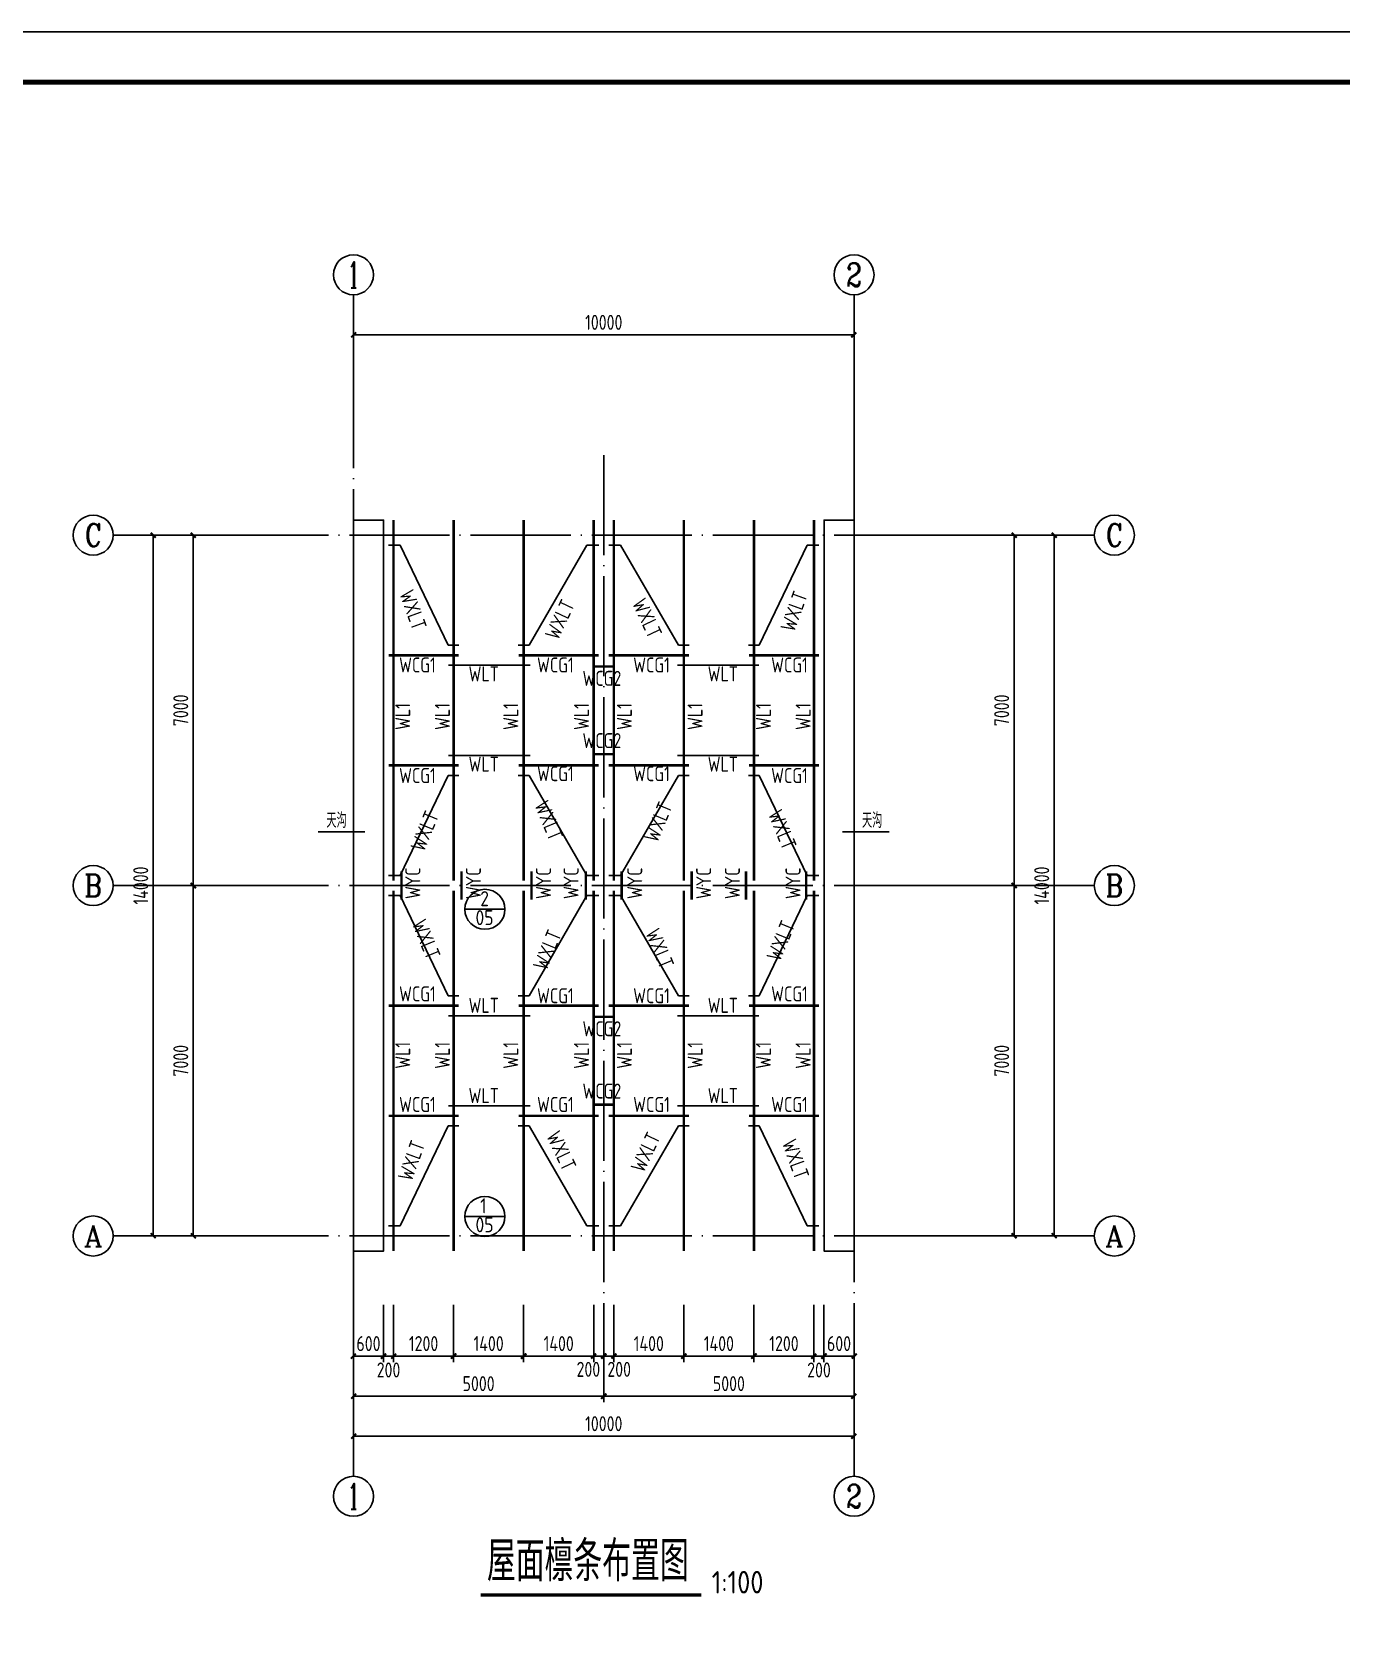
# Model space of a CAD drawing. Header units: millimetres. Extents: x 865974 to 875117, y 40174 to 44891.
# Drawn here: x 868185.4 to 868447, y 40448.5 to 40767.6 of the extents above; entities that cross this region are included whole.
import ezdxf
from ezdxf.enums import TextEntityAlignment as Align

# ---------------------------------------------------------------- set-up
doc = ezdxf.new("R2010")
doc.units = ezdxf.units.MM
doc.header["$LTSCALE"] = 1000
doc.header["$MEASUREMENT"] = 0
doc.linetypes.add('DOTE', pattern=[2.42, 2, -0.2, 0.02, -0.2])
for name, color, linetype in [('1307', 7, 'Continuous'), ('AXIS', 3, 'Continuous'), ('AXIS_TEXT', 7, 'Continuous'), ('DOTE', 1, 'DOTE'), ('NUM', 7, 'Continuous'), ('标注', 7, 'Continuous'), ('檩条', 34, 'Continuous'), ('索引符号标注', 253, 'Continuous')]:
    doc.layers.add(name, color=color, linetype=linetype)
doc.styles.add('_TCH_AXIS', font='COMPLEX', dxfattribs={"bigfont": 'GBCBIG'})
doc.styles.add('COMPLEX', font='COMPLEX')
doc.styles.add('GBHZ', font='gbenor.shx', dxfattribs={"width": 0.9, "bigfont": 'gbcbig.shx'})
doc.dimstyles.new('Y100', dxfattribs={"dimscale": 0, "dimtxt": 3, "dimasz": 0.01, "dimexe": 1.2, "dimexo": 2, "dimgap": 1, "dimtad": 1, "dimdec": 0, "dimlfac": 100, "dimzin": 0, "dimdsep": 46, "dimtxsty": 'GBHZ', "dimblk": 'DX', "dimcen": 0.09, "dimdle": 1, "dimclrd": 7, "dimclre": 7, "dimclrt": 7, "dimadec": 0, "dimazin": 0, "dimtfac": 1, "dimtdec": 0, "dimtix": 1, "dimtmove": 2, "dimatfit": 3, "dimldrblk": 'DX', "dimfxl": 0, "dimtolj": 1, "dimtzin": 0, "dimarcsym": 0})

# ---------------------------------------------------------------- blocks, each defined once
blk = doc.blocks.new('_AXISO')
blk.add_circle((0, 0), 0.5)
at = {"layer": 'AXIS_TEXT', "style": 'COMPLEX', "width": 1.041667}
blk.add_attdef('A', text='', height=0.56, dxfattribs=at).set_placement((-0.25, -0.28), (0.25, -0.28), align=Align.FIT)
blk = doc.blocks.new('DX')
at = {"color": 0, "linetype": 'ByBlock', "const_width": 40}
blk.add_lwpolyline([(-54, -51), (46, 49)], dxfattribs=at)
blk = doc.blocks.new('*D83')
at = {"layer": 'Defpoints', "color": 0, "transparency": 16777216}
for p in [(868217.67, 40597.07), (868233.67, 40597.07), (868233.67, 40527.07)]:
    blk.add_point(p, dxfattribs=at)
at = {"layer": '标注', "color": 7, "lineweight": -2, "transparency": 16777216}
for p, q in [((868231.67, 40597.07), (868216.47, 40597.07)), ((868217.67, 40527.08), (868217.67, 40597.06)), ((868231.67, 40527.07), (868216.47, 40527.07))]:
    blk.add_line(p, q, dxfattribs=at)
at = {"layer": '标注', "color": 7, "lineweight": -2, "transparency": 16777216, "xscale": 0.01, "yscale": 0.01, "zscale": 0.01}
for p, rotation in [((868217.67, 40597.07), 90), ((868217.67, 40527.07), 270)]:
    blk.add_blockref('DX', p, dxfattribs=dict(at, rotation=rotation))
at = {"layer": '标注', "color": 7, "transparency": 16777216, "insert": (868215.17, 40562.07), "char_height": 3, "attachment_point": 5, "rotation": 90, "style": 'GBHZ'}
blk.add_mtext('\\A1;7000', dxfattribs=at)
blk = doc.blocks.new('*D84')
at = {"layer": 'Defpoints', "color": 0, "transparency": 16777216}
for p in [(868217.67, 40667.07), (868233.67, 40667.07), (868233.67, 40597.07)]:
    blk.add_point(p, dxfattribs=at)
at = {"layer": '标注', "color": 7, "lineweight": -2, "transparency": 16777216}
for p, q in [((868231.67, 40667.07), (868216.47, 40667.07)), ((868217.67, 40597.08), (868217.67, 40667.06)), ((868231.67, 40597.07), (868216.47, 40597.07))]:
    blk.add_line(p, q, dxfattribs=at)
at = {"layer": '标注', "color": 7, "lineweight": -2, "transparency": 16777216, "xscale": 0.01, "yscale": 0.01, "zscale": 0.01}
for p, rotation in [((868217.67, 40667.07), 90), ((868217.67, 40597.07), 270)]:
    blk.add_blockref('DX', p, dxfattribs=dict(at, rotation=rotation))
at = {"layer": '标注', "color": 7, "transparency": 16777216, "insert": (868215.17, 40632.07), "char_height": 3, "attachment_point": 5, "rotation": 90, "style": 'GBHZ'}
blk.add_mtext('\\A1;7000', dxfattribs=at)
blk = doc.blocks.new('*D85')
at = {"layer": 'Defpoints', "color": 0, "transparency": 16777216}
for p in [(868233.67, 40667.07), (868209.67, 40527.07), (868233.67, 40527.07)]:
    blk.add_point(p, dxfattribs=at)
at = {"layer": '标注', "color": 7, "lineweight": -2, "transparency": 16777216}
for p, q in [((868231.67, 40667.07), (868208.47, 40667.07)), ((868209.67, 40667.06), (868209.67, 40527.08)), ((868231.67, 40527.07), (868208.47, 40527.07))]:
    blk.add_line(p, q, dxfattribs=at)
at = {"layer": '标注', "color": 7, "lineweight": -2, "transparency": 16777216, "xscale": 0.01, "yscale": 0.01, "zscale": 0.01}
for p, rotation in [((868209.67, 40667.07), 90), ((868209.67, 40527.07), 270)]:
    blk.add_blockref('DX', p, dxfattribs=dict(at, rotation=rotation))
at = {"layer": '标注', "color": 7, "transparency": 16777216, "insert": (868207.17, 40597.07), "char_height": 3, "attachment_point": 5, "rotation": 90, "style": 'GBHZ'}
blk.add_mtext('\\A1;14000', dxfattribs=at)
blk = doc.blocks.new('*D86')
at = {"layer": 'Defpoints', "color": 0, "transparency": 16777216}
for p in [(868249.67, 40511.07), (868349.67, 40511.07), (868349.67, 40487.07)]:
    blk.add_point(p, dxfattribs=at)
at = {"layer": '标注', "color": 7, "lineweight": -2, "transparency": 16777216}
for p, q in [((868249.67, 40509.07), (868249.67, 40485.87)), ((868349.67, 40509.07), (868349.67, 40485.87)), ((868249.68, 40487.07), (868349.66, 40487.07))]:
    blk.add_line(p, q, dxfattribs=at)
at = {"layer": '标注', "color": 7, "lineweight": -2, "transparency": 16777216, "xscale": 0.01, "yscale": 0.01, "zscale": 0.01, "rotation": 180}
blk.add_blockref('DX', (868249.67, 40487.07), dxfattribs=at)
at = {"layer": '标注', "color": 7, "lineweight": -2, "transparency": 16777216, "xscale": 0.01, "yscale": 0.01, "zscale": 0.01}
blk.add_blockref('DX', (868349.67, 40487.07), dxfattribs=at)
at = {"layer": '标注', "color": 7, "transparency": 16777216, "insert": (868299.67, 40489.57), "char_height": 3, "attachment_point": 5, "style": 'GBHZ'}
blk.add_mtext('\\A1;10000', dxfattribs=at)
blk = doc.blocks.new('*D87')
at = {"layer": 'Defpoints', "color": 0, "transparency": 16777216}
for p in [(868365.67, 40597.07), (868381.67, 40597.07), (868365.67, 40527.07)]:
    blk.add_point(p, dxfattribs=at)
at = {"layer": '标注', "color": 7, "lineweight": -2, "transparency": 16777216}
for p, q in [((868367.67, 40597.07), (868382.87, 40597.07)), ((868381.67, 40527.08), (868381.67, 40597.06)), ((868367.67, 40527.07), (868382.87, 40527.07))]:
    blk.add_line(p, q, dxfattribs=at)
at = {"layer": '标注', "color": 7, "lineweight": -2, "transparency": 16777216, "xscale": 0.01, "yscale": 0.01, "zscale": 0.01}
for p, rotation in [((868381.67, 40597.07), 90), ((868381.67, 40527.07), 270)]:
    blk.add_blockref('DX', p, dxfattribs=dict(at, rotation=rotation))
at = {"layer": '标注', "color": 7, "transparency": 16777216, "insert": (868379.17, 40562.07), "char_height": 3, "attachment_point": 5, "rotation": 90, "style": 'GBHZ'}
blk.add_mtext('\\A1;7000', dxfattribs=at)
blk = doc.blocks.new('*D88')
at = {"layer": 'Defpoints', "color": 0, "transparency": 16777216}
for p in [(868365.67, 40667.07), (868381.67, 40667.07), (868365.67, 40597.07)]:
    blk.add_point(p, dxfattribs=at)
at = {"layer": '标注', "color": 7, "lineweight": -2, "transparency": 16777216}
for p, q in [((868367.67, 40667.07), (868382.87, 40667.07)), ((868381.67, 40597.08), (868381.67, 40667.06)), ((868367.67, 40597.07), (868382.87, 40597.07))]:
    blk.add_line(p, q, dxfattribs=at)
at = {"layer": '标注', "color": 7, "lineweight": -2, "transparency": 16777216, "xscale": 0.01, "yscale": 0.01, "zscale": 0.01}
for p, rotation in [((868381.67, 40667.07), 90), ((868381.67, 40597.07), 270)]:
    blk.add_blockref('DX', p, dxfattribs=dict(at, rotation=rotation))
at = {"layer": '标注', "color": 7, "transparency": 16777216, "insert": (868379.17, 40632.07), "char_height": 3, "attachment_point": 5, "rotation": 90, "style": 'GBHZ'}
blk.add_mtext('\\A1;7000', dxfattribs=at)
blk = doc.blocks.new('*D89')
at = {"layer": 'Defpoints', "color": 0, "transparency": 16777216}
for p in [(868365.67, 40667.07), (868365.67, 40527.07), (868389.67, 40527.07)]:
    blk.add_point(p, dxfattribs=at)
at = {"layer": '标注', "color": 7, "lineweight": -2, "transparency": 16777216}
for p, q in [((868367.67, 40667.07), (868390.87, 40667.07)), ((868389.67, 40667.06), (868389.67, 40527.08)), ((868367.67, 40527.07), (868390.87, 40527.07))]:
    blk.add_line(p, q, dxfattribs=at)
at = {"layer": '标注', "color": 7, "lineweight": -2, "transparency": 16777216, "xscale": 0.01, "yscale": 0.01, "zscale": 0.01}
for p, rotation in [((868389.67, 40667.07), 90), ((868389.67, 40527.07), 270)]:
    blk.add_blockref('DX', p, dxfattribs=dict(at, rotation=rotation))
at = {"layer": '标注', "color": 7, "transparency": 16777216, "insert": (868387.17, 40597.07), "char_height": 3, "attachment_point": 5, "rotation": 90, "style": 'GBHZ'}
blk.add_mtext('\\A1;14000', dxfattribs=at)
blk = doc.blocks.new('*D90')
at = {"layer": 'Defpoints', "color": 0, "transparency": 16777216}
for p in [(868349.67, 40707.07), (868249.67, 40683.07), (868349.67, 40683.07)]:
    blk.add_point(p, dxfattribs=at)
at = {"layer": '标注', "color": 7, "lineweight": -2, "transparency": 16777216}
for p, q in [((868249.67, 40685.07), (868249.67, 40708.27)), ((868349.67, 40685.07), (868349.67, 40708.27)), ((868249.68, 40707.07), (868349.66, 40707.07))]:
    blk.add_line(p, q, dxfattribs=at)
at = {"layer": '标注', "color": 7, "lineweight": -2, "transparency": 16777216, "xscale": 0.01, "yscale": 0.01, "zscale": 0.01, "rotation": 180}
blk.add_blockref('DX', (868249.67, 40707.07), dxfattribs=at)
at = {"layer": '标注', "color": 7, "lineweight": -2, "transparency": 16777216, "xscale": 0.01, "yscale": 0.01, "zscale": 0.01}
blk.add_blockref('DX', (868349.67, 40707.07), dxfattribs=at)
at = {"layer": '标注', "color": 7, "transparency": 16777216, "insert": (868299.67, 40709.57), "char_height": 3, "attachment_point": 5, "style": 'GBHZ'}
blk.add_mtext('\\A1;10000', dxfattribs=at)
blk = doc.blocks.new('*D142')
at = {"layer": 'Defpoints', "color": 0, "transparency": 16777216}
for p in [(868249.67, 40511.07), (868299.67, 40511.07), (868299.67, 40495.07)]:
    blk.add_point(p, dxfattribs=at)
at = {"layer": '标注', "color": 7, "lineweight": -2, "transparency": 16777216}
for p, q in [((868249.67, 40509.07), (868249.67, 40493.87)), ((868299.67, 40509.07), (868299.67, 40493.87)), ((868249.68, 40495.07), (868299.66, 40495.07))]:
    blk.add_line(p, q, dxfattribs=at)
at = {"layer": '标注', "color": 7, "lineweight": -2, "transparency": 16777216, "xscale": 0.01, "yscale": 0.01, "zscale": 0.01, "rotation": 180}
blk.add_blockref('DX', (868249.67, 40495.07), dxfattribs=at)
at = {"layer": '标注', "color": 7, "lineweight": -2, "transparency": 16777216, "xscale": 0.01, "yscale": 0.01, "zscale": 0.01}
blk.add_blockref('DX', (868299.67, 40495.07), dxfattribs=at)
at = {"layer": '标注', "color": 7, "transparency": 16777216, "insert": (868274.67, 40497.57), "char_height": 3, "attachment_point": 5, "style": 'GBHZ'}
blk.add_mtext('\\A1;5000', dxfattribs=at)
blk = doc.blocks.new('*D143')
at = {"layer": 'Defpoints', "color": 0, "transparency": 16777216}
for p in [(868299.67, 40511.07), (868349.67, 40511.07), (868299.67, 40495.07)]:
    blk.add_point(p, dxfattribs=at)
at = {"layer": '标注', "color": 7, "lineweight": -2, "transparency": 16777216}
for p, q in [((868299.67, 40509.07), (868299.67, 40493.87)), ((868349.67, 40509.07), (868349.67, 40493.87)), ((868349.66, 40495.07), (868299.68, 40495.07))]:
    blk.add_line(p, q, dxfattribs=at)
at = {"layer": '标注', "color": 7, "lineweight": -2, "transparency": 16777216, "xscale": 0.01, "yscale": 0.01, "zscale": 0.01, "rotation": 180}
blk.add_blockref('DX', (868299.67, 40495.07), dxfattribs=at)
at = {"layer": '标注', "color": 7, "lineweight": -2, "transparency": 16777216, "xscale": 0.01, "yscale": 0.01, "zscale": 0.01}
blk.add_blockref('DX', (868349.67, 40495.07), dxfattribs=at)
at = {"layer": '标注', "color": 7, "transparency": 16777216, "insert": (868324.67, 40497.57), "char_height": 3, "attachment_point": 5, "style": 'GBHZ'}
blk.add_mtext('\\A1;5000', dxfattribs=at)
blk = doc.blocks.new('*D304')
at = {"layer": 'Defpoints', "color": 0, "transparency": 16777216}
for p in [(868257.67, 40515.33), (868269.67, 40515.33), (868269.67, 40503.07)]:
    blk.add_point(p, dxfattribs=at)
at = {"layer": '标注', "color": 7, "lineweight": -2, "transparency": 16777216}
for p, q in [((868257.67, 40513.33), (868257.67, 40501.87)), ((868269.67, 40513.33), (868269.67, 40501.87)), ((868257.68, 40503.07), (868269.66, 40503.07))]:
    blk.add_line(p, q, dxfattribs=at)
at = {"layer": '标注', "color": 7, "lineweight": -2, "transparency": 16777216, "xscale": 0.01, "yscale": 0.01, "zscale": 0.01, "rotation": 180}
blk.add_blockref('DX', (868257.67, 40503.07), dxfattribs=at)
at = {"layer": '标注', "color": 7, "lineweight": -2, "transparency": 16777216, "xscale": 0.01, "yscale": 0.01, "zscale": 0.01}
blk.add_blockref('DX', (868269.67, 40503.07), dxfattribs=at)
at = {"layer": '标注', "color": 7, "transparency": 16777216, "insert": (868263.67, 40505.57), "char_height": 3, "attachment_point": 5, "style": 'GBHZ'}
blk.add_mtext('\\A1;1200', dxfattribs=at)
blk = doc.blocks.new('*D305')
at = {"layer": 'Defpoints', "color": 0, "transparency": 16777216}
for p in [(868269.67, 40515.33), (868283.67, 40515.33), (868283.67, 40503.07)]:
    blk.add_point(p, dxfattribs=at)
at = {"layer": '标注', "color": 7, "lineweight": -2, "transparency": 16777216}
for p, q in [((868269.67, 40513.33), (868269.67, 40501.87)), ((868283.67, 40513.33), (868283.67, 40501.87)), ((868269.68, 40503.07), (868283.66, 40503.07))]:
    blk.add_line(p, q, dxfattribs=at)
at = {"layer": '标注', "color": 7, "lineweight": -2, "transparency": 16777216, "xscale": 0.01, "yscale": 0.01, "zscale": 0.01, "rotation": 180}
blk.add_blockref('DX', (868269.67, 40503.07), dxfattribs=at)
at = {"layer": '标注', "color": 7, "lineweight": -2, "transparency": 16777216, "xscale": 0.01, "yscale": 0.01, "zscale": 0.01}
blk.add_blockref('DX', (868283.67, 40503.07), dxfattribs=at)
at = {"layer": '标注', "color": 7, "transparency": 16777216, "insert": (868276.67, 40505.57), "char_height": 3, "attachment_point": 5, "style": 'GBHZ'}
blk.add_mtext('\\A1;1400', dxfattribs=at)
blk = doc.blocks.new('*D306')
at = {"layer": 'Defpoints', "color": 0, "transparency": 16777216}
for p in [(868283.67, 40515.33), (868297.67, 40515.33), (868297.67, 40503.07)]:
    blk.add_point(p, dxfattribs=at)
at = {"layer": '标注', "color": 7, "lineweight": -2, "transparency": 16777216}
for p, q in [((868283.67, 40513.33), (868283.67, 40501.87)), ((868297.67, 40513.33), (868297.67, 40501.87)), ((868283.68, 40503.07), (868297.66, 40503.07))]:
    blk.add_line(p, q, dxfattribs=at)
at = {"layer": '标注', "color": 7, "lineweight": -2, "transparency": 16777216, "xscale": 0.01, "yscale": 0.01, "zscale": 0.01, "rotation": 180}
blk.add_blockref('DX', (868283.67, 40503.07), dxfattribs=at)
at = {"layer": '标注', "color": 7, "lineweight": -2, "transparency": 16777216, "xscale": 0.01, "yscale": 0.01, "zscale": 0.01}
blk.add_blockref('DX', (868297.67, 40503.07), dxfattribs=at)
at = {"layer": '标注', "color": 7, "transparency": 16777216, "insert": (868290.67, 40505.57), "char_height": 3, "attachment_point": 5, "style": 'GBHZ'}
blk.add_mtext('\\A1;1400', dxfattribs=at)
blk = doc.blocks.new('*D307')
at = {"layer": 'Defpoints', "color": 0, "transparency": 16777216}
for p in [(868297.67, 40515.33), (868299.67, 40515.33), (868299.67, 40503.07)]:
    blk.add_point(p, dxfattribs=at)
at = {"layer": '标注', "color": 7, "lineweight": -2, "transparency": 16777216}
for p, q in [((868297.67, 40513.33), (868297.67, 40501.87)), ((868299.67, 40513.33), (868299.67, 40501.87)), ((868297.66, 40503.07), (868297.65, 40503.07)), ((868297.67, 40503.07), (868299.67, 40503.07)), ((868299.68, 40503.07), (868299.69, 40503.07))]:
    blk.add_line(p, q, dxfattribs=at)
at = {"layer": '标注', "color": 7, "lineweight": -2, "transparency": 16777216, "xscale": 0.01, "yscale": 0.01, "zscale": 0.01}
blk.add_blockref('DX', (868297.67, 40503.07), dxfattribs=at)
at = {"layer": '标注', "color": 7, "lineweight": -2, "transparency": 16777216, "xscale": 0.01, "yscale": 0.01, "zscale": 0.01, "rotation": 180}
blk.add_blockref('DX', (868299.67, 40503.07), dxfattribs=at)
at = {"layer": '标注', "color": 7, "transparency": 16777216, "insert": (868296.6, 40500.43), "char_height": 3, "attachment_point": 5, "style": 'GBHZ'}
blk.add_mtext('\\A1;200', dxfattribs=at)
blk = doc.blocks.new('*D308')
at = {"layer": 'Defpoints', "color": 0, "transparency": 16777216}
for p in [(868255.67, 40515.33), (868257.67, 40515.33), (868255.67, 40503.07)]:
    blk.add_point(p, dxfattribs=at)
at = {"layer": '标注', "color": 7, "lineweight": -2, "transparency": 16777216}
for p, q in [((868255.67, 40513.33), (868255.67, 40501.87)), ((868257.67, 40513.33), (868257.67, 40501.87)), ((868255.66, 40503.07), (868255.65, 40503.07)), ((868257.67, 40503.07), (868255.67, 40503.07)), ((868257.68, 40503.07), (868257.69, 40503.07))]:
    blk.add_line(p, q, dxfattribs=at)
at = {"layer": '标注', "color": 7, "lineweight": -2, "transparency": 16777216, "xscale": 0.01, "yscale": 0.01, "zscale": 0.01}
blk.add_blockref('DX', (868255.67, 40503.07), dxfattribs=at)
at = {"layer": '标注', "color": 7, "lineweight": -2, "transparency": 16777216, "xscale": 0.01, "yscale": 0.01, "zscale": 0.01, "rotation": 180}
blk.add_blockref('DX', (868257.67, 40503.07), dxfattribs=at)
at = {"layer": '标注', "color": 7, "transparency": 16777216, "insert": (868256.67, 40500.3), "char_height": 3, "attachment_point": 5, "style": 'GBHZ'}
blk.add_mtext('\\A1;200', dxfattribs=at)
blk = doc.blocks.new('*D309')
at = {"layer": 'Defpoints', "color": 0, "transparency": 16777216}
for p in [(868249.67, 40515.33), (868255.67, 40515.33), (868249.67, 40503.07)]:
    blk.add_point(p, dxfattribs=at)
at = {"layer": '标注', "color": 7, "lineweight": -2, "transparency": 16777216}
for p, q in [((868249.67, 40513.33), (868249.67, 40501.87)), ((868255.67, 40513.33), (868255.67, 40501.87)), ((868249.66, 40503.07), (868249.65, 40503.07)), ((868255.67, 40503.07), (868249.67, 40503.07)), ((868255.68, 40503.07), (868255.69, 40503.07))]:
    blk.add_line(p, q, dxfattribs=at)
at = {"layer": '标注', "color": 7, "lineweight": -2, "transparency": 16777216, "xscale": 0.01, "yscale": 0.01, "zscale": 0.01}
blk.add_blockref('DX', (868249.67, 40503.07), dxfattribs=at)
at = {"layer": '标注', "color": 7, "lineweight": -2, "transparency": 16777216, "xscale": 0.01, "yscale": 0.01, "zscale": 0.01, "rotation": 180}
blk.add_blockref('DX', (868255.67, 40503.07), dxfattribs=at)
at = {"layer": '标注', "color": 7, "transparency": 16777216, "insert": (868252.67, 40505.57), "char_height": 3, "attachment_point": 5, "style": 'GBHZ'}
blk.add_mtext('\\A1;600', dxfattribs=at)
blk = doc.blocks.new('*D310')
at = {"layer": 'Defpoints', "color": 0, "transparency": 16777216}
for p in [(868329.67, 40515.33), (868341.67, 40515.33), (868329.67, 40503.07)]:
    blk.add_point(p, dxfattribs=at)
at = {"layer": '标注', "color": 7, "lineweight": -2, "transparency": 16777216}
for p, q in [((868329.67, 40513.33), (868329.67, 40501.87)), ((868341.67, 40513.33), (868341.67, 40501.87)), ((868341.66, 40503.07), (868329.68, 40503.07))]:
    blk.add_line(p, q, dxfattribs=at)
at = {"layer": '标注', "color": 7, "lineweight": -2, "transparency": 16777216, "xscale": 0.01, "yscale": 0.01, "zscale": 0.01, "rotation": 180}
blk.add_blockref('DX', (868329.67, 40503.07), dxfattribs=at)
at = {"layer": '标注', "color": 7, "lineweight": -2, "transparency": 16777216, "xscale": 0.01, "yscale": 0.01, "zscale": 0.01}
blk.add_blockref('DX', (868341.67, 40503.07), dxfattribs=at)
at = {"layer": '标注', "color": 7, "transparency": 16777216, "insert": (868335.67, 40505.57), "char_height": 3, "attachment_point": 5, "style": 'GBHZ'}
blk.add_mtext('\\A1;1200', dxfattribs=at)
blk = doc.blocks.new('*D311')
at = {"layer": 'Defpoints', "color": 0, "transparency": 16777216}
for p in [(868315.67, 40515.33), (868329.67, 40515.33), (868315.67, 40503.07)]:
    blk.add_point(p, dxfattribs=at)
at = {"layer": '标注', "color": 7, "lineweight": -2, "transparency": 16777216}
for p, q in [((868315.67, 40513.33), (868315.67, 40501.87)), ((868329.67, 40513.33), (868329.67, 40501.87)), ((868329.66, 40503.07), (868315.68, 40503.07))]:
    blk.add_line(p, q, dxfattribs=at)
at = {"layer": '标注', "color": 7, "lineweight": -2, "transparency": 16777216, "xscale": 0.01, "yscale": 0.01, "zscale": 0.01, "rotation": 180}
blk.add_blockref('DX', (868315.67, 40503.07), dxfattribs=at)
at = {"layer": '标注', "color": 7, "lineweight": -2, "transparency": 16777216, "xscale": 0.01, "yscale": 0.01, "zscale": 0.01}
blk.add_blockref('DX', (868329.67, 40503.07), dxfattribs=at)
at = {"layer": '标注', "color": 7, "transparency": 16777216, "insert": (868322.67, 40505.57), "char_height": 3, "attachment_point": 5, "style": 'GBHZ'}
blk.add_mtext('\\A1;1400', dxfattribs=at)
blk = doc.blocks.new('*D312')
at = {"layer": 'Defpoints', "color": 0, "transparency": 16777216}
for p in [(868301.67, 40515.33), (868315.67, 40515.33), (868301.67, 40503.07)]:
    blk.add_point(p, dxfattribs=at)
at = {"layer": '标注', "color": 7, "lineweight": -2, "transparency": 16777216}
for p, q in [((868301.67, 40513.33), (868301.67, 40501.87)), ((868315.67, 40513.33), (868315.67, 40501.87)), ((868315.66, 40503.07), (868301.68, 40503.07))]:
    blk.add_line(p, q, dxfattribs=at)
at = {"layer": '标注', "color": 7, "lineweight": -2, "transparency": 16777216, "xscale": 0.01, "yscale": 0.01, "zscale": 0.01, "rotation": 180}
blk.add_blockref('DX', (868301.67, 40503.07), dxfattribs=at)
at = {"layer": '标注', "color": 7, "lineweight": -2, "transparency": 16777216, "xscale": 0.01, "yscale": 0.01, "zscale": 0.01}
blk.add_blockref('DX', (868315.67, 40503.07), dxfattribs=at)
at = {"layer": '标注', "color": 7, "transparency": 16777216, "insert": (868308.67, 40505.57), "char_height": 3, "attachment_point": 5, "style": 'GBHZ'}
blk.add_mtext('\\A1;1400', dxfattribs=at)
blk = doc.blocks.new('*D313')
at = {"layer": 'Defpoints', "color": 0, "transparency": 16777216}
for p in [(868299.67, 40515.33), (868301.67, 40515.33), (868299.67, 40503.07)]:
    blk.add_point(p, dxfattribs=at)
at = {"layer": '标注', "color": 7, "lineweight": -2, "transparency": 16777216}
for p, q in [((868299.67, 40513.33), (868299.67, 40501.87)), ((868301.67, 40513.33), (868301.67, 40501.87)), ((868299.66, 40503.07), (868299.65, 40503.07)), ((868301.67, 40503.07), (868299.67, 40503.07)), ((868301.68, 40503.07), (868301.69, 40503.07))]:
    blk.add_line(p, q, dxfattribs=at)
at = {"layer": '标注', "color": 7, "lineweight": -2, "transparency": 16777216, "xscale": 0.01, "yscale": 0.01, "zscale": 0.01}
blk.add_blockref('DX', (868299.67, 40503.07), dxfattribs=at)
at = {"layer": '标注', "color": 7, "lineweight": -2, "transparency": 16777216, "xscale": 0.01, "yscale": 0.01, "zscale": 0.01, "rotation": 180}
blk.add_blockref('DX', (868301.67, 40503.07), dxfattribs=at)
at = {"layer": '标注', "color": 7, "transparency": 16777216, "insert": (868302.75, 40500.43), "char_height": 3, "attachment_point": 5, "style": 'GBHZ'}
blk.add_mtext('\\A1;200', dxfattribs=at)
blk = doc.blocks.new('*D314')
at = {"layer": 'Defpoints', "color": 0, "transparency": 16777216}
for p in [(868341.67, 40515.33), (868343.67, 40515.33), (868343.67, 40503.07)]:
    blk.add_point(p, dxfattribs=at)
at = {"layer": '标注', "color": 7, "lineweight": -2, "transparency": 16777216}
for p, q in [((868341.67, 40513.33), (868341.67, 40501.87)), ((868343.67, 40513.33), (868343.67, 40501.87)), ((868341.66, 40503.07), (868341.65, 40503.07)), ((868341.67, 40503.07), (868343.67, 40503.07)), ((868343.68, 40503.07), (868343.69, 40503.07))]:
    blk.add_line(p, q, dxfattribs=at)
at = {"layer": '标注', "color": 7, "lineweight": -2, "transparency": 16777216, "xscale": 0.01, "yscale": 0.01, "zscale": 0.01}
blk.add_blockref('DX', (868341.67, 40503.07), dxfattribs=at)
at = {"layer": '标注', "color": 7, "lineweight": -2, "transparency": 16777216, "xscale": 0.01, "yscale": 0.01, "zscale": 0.01, "rotation": 180}
blk.add_blockref('DX', (868343.67, 40503.07), dxfattribs=at)
at = {"layer": '标注', "color": 7, "transparency": 16777216, "insert": (868342.67, 40500.3), "char_height": 3, "attachment_point": 5, "style": 'GBHZ'}
blk.add_mtext('\\A1;200', dxfattribs=at)
blk = doc.blocks.new('*D315')
at = {"layer": 'Defpoints', "color": 0, "transparency": 16777216}
for p in [(868343.67, 40515.33), (868349.67, 40515.33), (868349.67, 40503.07)]:
    blk.add_point(p, dxfattribs=at)
at = {"layer": '标注', "color": 7, "lineweight": -2, "transparency": 16777216}
for p, q in [((868343.67, 40513.33), (868343.67, 40501.87)), ((868349.67, 40513.33), (868349.67, 40501.87)), ((868343.66, 40503.07), (868343.65, 40503.07)), ((868343.67, 40503.07), (868349.67, 40503.07)), ((868349.68, 40503.07), (868349.69, 40503.07))]:
    blk.add_line(p, q, dxfattribs=at)
at = {"layer": '标注', "color": 7, "lineweight": -2, "transparency": 16777216, "xscale": 0.01, "yscale": 0.01, "zscale": 0.01}
blk.add_blockref('DX', (868343.67, 40503.07), dxfattribs=at)
at = {"layer": '标注', "color": 7, "lineweight": -2, "transparency": 16777216, "xscale": 0.01, "yscale": 0.01, "zscale": 0.01, "rotation": 180}
blk.add_blockref('DX', (868349.67, 40503.07), dxfattribs=at)
at = {"layer": '标注', "color": 7, "transparency": 16777216, "insert": (868346.67, 40505.57), "char_height": 3, "attachment_point": 5, "style": 'GBHZ'}
blk.add_mtext('\\A1;600', dxfattribs=at)

msp = doc.modelspace()

# ---------------------------------------------------------------- linework, layer by layer
at = {"color": 0}
for p, q in [((868708.51, 40767.578), (867867.51, 40767.578)), ((867867.51, 40767.578), (868708.51, 40767.578))]:
    msp.add_line(p, q, dxfattribs=at)
at = {"color": 0, "const_width": 1}
msp.add_lwpolyline([(868698.51, 40183.578), (867892.51, 40183.578), (867892.51, 40757.578), (868698.51, 40757.578)], close=True, dxfattribs=at)
at = {"const_width": 0.667}
msp.add_lwpolyline([(868275.08, 40455.326), (868319.17, 40455.326)], dxfattribs=at)
at = {"layer": '1307', "color": 7, "const_width": 0.5}
for points in [[(868301.673, 40640.827), (868297.673, 40640.827)], [(868301.673, 40623.305), (868297.673, 40623.305)], [(868301.673, 40570.827), (868297.673, 40570.827)], [(868301.673, 40553.305), (868297.673, 40553.305)]]:
    msp.add_lwpolyline(points, dxfattribs=at)
at = {"layer": 'AXIS', "color": 0}
for p, q in [((868249.673, 40683.066), (868249.673, 40715.066)), ((868349.673, 40683.066), (868349.673, 40715.066)), ((868233.673, 40667.066), (868201.673, 40667.066)), ((868365.673, 40667.066), (868397.673, 40667.066)), ((868233.673, 40597.066), (868201.673, 40597.066)), ((868365.673, 40597.066), (868397.673, 40597.066)), ((868233.673, 40527.066), (868201.673, 40527.066)), ((868365.673, 40527.066), (868397.673, 40527.066)), ((868249.673, 40511.066), (868249.673, 40479.066)), ((868349.673, 40511.066), (868349.673, 40479.066))]:
    msp.add_line(p, q, dxfattribs=at)
at = {"layer": 'DOTE', "linetype": 'DOTE', "ltscale": 0.01}
for p, q in [((868249.673, 40511.066), (868249.673, 40683.066)), ((868299.673, 40683.066), (868299.673, 40511.066)), ((868349.673, 40683.066), (868349.673, 40511.066)), ((868365.673, 40667.066), (868233.673, 40667.066)), ((868365.673, 40597.066), (868233.673, 40597.066)), ((868365.673, 40527.066), (868233.673, 40527.066))]:
    msp.add_line(p, q, dxfattribs=at)
at = {"layer": '标注'}
for p, q in [((868251.955, 40607.822), (868242.632, 40607.822)), ((868347.39, 40607.822), (868356.713, 40607.822))]:
    msp.add_line(p, q, dxfattribs=at)
for points in [[(868249.673, 40524.066), (868255.673, 40524.066), (868255.673, 40670.066), (868249.673, 40670.066)], [(868349.673, 40524.066), (868343.673, 40524.066), (868343.673, 40670.066), (868349.673, 40670.066)]]:
    msp.add_lwpolyline(points, close=True, dxfattribs=at)
at = {"layer": '檩条', "color": 4, "linetype": 'ByBlock'}
for p, q in [((868256.671, 40665.066), (868259.022, 40665.066)), ((868259.022, 40665.066), (868268.603, 40645.066)), ((868296.323, 40665.066), (868284.742, 40645.066)), ((868298.674, 40665.066), (868296.323, 40665.066)), ((868300.671, 40665.066), (868303.022, 40665.066)), ((868303.022, 40665.066), (868314.603, 40645.066)), ((868340.323, 40665.066), (868330.742, 40645.066)), ((868342.674, 40665.066), (868340.323, 40665.066)), ((868268.603, 40645.066), (868270.742, 40645.066)), ((868284.742, 40645.066), (868282.603, 40645.066)), ((868314.603, 40645.066), (868316.742, 40645.066)), ((868330.742, 40645.066), (868328.603, 40645.066)), ((868284.941, 40641.066), (868268.673, 40641.066)), ((868314.404, 40641.066), (868330.673, 40641.066)), ((868284.941, 40623.066), (868268.673, 40623.066)), ((868314.404, 40623.066), (868330.673, 40623.066)), ((868259.022, 40599.066), (868268.603, 40619.066)), ((868268.603, 40619.066), (868270.742, 40619.066)), ((868284.742, 40619.066), (868282.603, 40619.066)), ((868296.323, 40599.066), (868284.742, 40619.066)), ((868303.022, 40599.066), (868314.603, 40619.066)), ((868314.603, 40619.066), (868316.742, 40619.066)), ((868330.742, 40619.066), (868328.603, 40619.066)), ((868340.323, 40599.066), (868330.742, 40619.066)), ((868256.671, 40599.066), (868259.022, 40599.066)), ((868256.671, 40599.066), (868259.022, 40599.066)), ((868298.674, 40599.066), (868296.323, 40599.066)), ((868298.674, 40599.066), (868296.323, 40599.066)), ((868300.671, 40599.066), (868303.022, 40599.066)), ((868300.671, 40599.066), (868303.022, 40599.066)), ((868342.674, 40599.066), (868340.323, 40599.066)), ((868342.674, 40599.066), (868340.323, 40599.066)), ((868256.671, 40595.066), (868259.022, 40595.066)), ((868256.671, 40595.066), (868259.022, 40595.066)), ((868259.022, 40595.066), (868268.603, 40575.066)), ((868296.323, 40595.066), (868284.742, 40575.066)), ((868298.674, 40595.066), (868296.323, 40595.066)), ((868298.674, 40595.066), (868296.323, 40595.066)), ((868300.671, 40595.066), (868303.022, 40595.066)), ((868300.671, 40595.066), (868303.022, 40595.066)), ((868303.022, 40595.066), (868314.603, 40575.066)), ((868340.323, 40595.066), (868330.742, 40575.066)), ((868342.674, 40595.066), (868340.323, 40595.066)), ((868342.674, 40595.066), (868340.323, 40595.066)), ((868268.603, 40575.066), (868270.742, 40575.066)), ((868284.742, 40575.066), (868282.603, 40575.066)), ((868314.603, 40575.066), (868316.742, 40575.066)), ((868330.742, 40575.066), (868328.603, 40575.066)), ((868284.941, 40571.066), (868268.673, 40571.066)), ((868314.404, 40571.066), (868330.673, 40571.066)), ((868284.941, 40553.066), (868268.673, 40553.066)), ((868314.404, 40553.066), (868330.673, 40553.066)), ((868259.022, 40529.066), (868268.603, 40549.066)), ((868268.603, 40549.066), (868270.742, 40549.066)), ((868284.742, 40549.066), (868282.603, 40549.066)), ((868296.323, 40529.066), (868284.742, 40549.066)), ((868303.022, 40529.066), (868314.603, 40549.066)), ((868314.603, 40549.066), (868316.742, 40549.066)), ((868330.742, 40549.066), (868328.603, 40549.066)), ((868340.323, 40529.066), (868330.742, 40549.066)), ((868256.671, 40529.066), (868259.022, 40529.066)), ((868298.674, 40529.066), (868296.323, 40529.066)), ((868300.671, 40529.066), (868303.022, 40529.066)), ((868342.674, 40529.066), (868340.323, 40529.066))]:
    msp.add_line(p, q, dxfattribs=at)
at = {"layer": '檩条', "color": 4, "const_width": 0.5}
for points in [[(868257.673, 40670.066), (868257.673, 40598.066)], [(868269.673, 40670.066), (868269.673, 40598.066)], [(868283.673, 40670.066), (868283.673, 40598.066)], [(868297.673, 40670.066), (868297.673, 40598.066)], [(868301.673, 40670.066), (868301.673, 40598.066)], [(868315.673, 40670.066), (868315.673, 40598.066)], [(868329.673, 40670.066), (868329.673, 40598.066)], [(868341.673, 40670.066), (868341.673, 40598.066)], [(868256.673, 40643.066), (868270.673, 40643.066)], [(868298.673, 40643.066), (868282.673, 40643.066)], [(868300.673, 40643.066), (868316.673, 40643.066)], [(868342.673, 40643.066), (868328.673, 40643.066)], [(868256.673, 40621.066), (868270.673, 40621.066)], [(868298.673, 40621.066), (868282.673, 40621.066)], [(868300.673, 40621.066), (868316.673, 40621.066)], [(868342.673, 40621.066), (868328.673, 40621.066)], [(868257.673, 40524.066), (868257.673, 40596.066)], [(868269.673, 40524.066), (868269.673, 40596.066)], [(868283.673, 40524.066), (868283.673, 40596.066)], [(868297.673, 40524.066), (868297.673, 40596.066)], [(868301.673, 40524.066), (868301.673, 40596.066)], [(868315.673, 40524.066), (868315.673, 40596.066)], [(868329.673, 40524.066), (868329.673, 40596.066)], [(868341.673, 40524.066), (868341.673, 40596.066)], [(868256.673, 40573.066), (868270.673, 40573.066)], [(868298.673, 40573.066), (868282.673, 40573.066)], [(868300.673, 40573.066), (868316.673, 40573.066)], [(868342.673, 40573.066), (868328.673, 40573.066)], [(868256.673, 40551.066), (868270.673, 40551.066)], [(868298.673, 40551.066), (868282.673, 40551.066)], [(868300.673, 40551.066), (868316.673, 40551.066)], [(868342.673, 40551.066), (868328.673, 40551.066)]]:
    msp.add_lwpolyline(points, dxfattribs=at)
at = {"layer": '檩条', "color": 6, "const_width": 0.5}
for points in [[(868259.251, 40594.232), (868259.251, 40599.9)], [(868271.251, 40594.232), (868271.251, 40599.9)], [(868285.251, 40594.232), (868285.251, 40599.9)], [(868296.094, 40594.232), (868296.094, 40599.9)], [(868303.251, 40594.232), (868303.251, 40599.9)], [(868317.251, 40594.232), (868317.251, 40599.9)], [(868328.094, 40594.232), (868328.094, 40599.9)], [(868340.094, 40594.232), (868340.094, 40599.9)]]:
    msp.add_lwpolyline(points, dxfattribs=at)
at = {"layer": '索引符号标注'}
for p, q in [((868271.925, 40592.322), (868279.925, 40592.322)), ((868271.925, 40530.965), (868279.925, 40530.965))]:
    msp.add_line(p, q, dxfattribs=at)
for centre in [(868275.925, 40592.322), (868275.925, 40530.965)]:
    msp.add_circle(centre, 4, dxfattribs=at)

# ---------------------------------------------------------------- block references
at = {"layer": 'AXIS', "color": 0}
ref = msp.add_blockref('_AXISO', (868249.673, 40719.066), dxfattribs=dict(at, xscale=-8, yscale=8, zscale=8, rotation=180))
ref.add_attrib('A', '1', dxfattribs={"layer": 'AXIS_TEXT', "color": 0, "height": 5.147, "style": '_TCH_AXIS'}).set_placement((868248.57, 40716.493), (868250.776, 40716.493), align=Align.FIT)
ref = msp.add_blockref('_AXISO', (868349.673, 40719.066), dxfattribs=dict(at, xscale=-8, yscale=8, zscale=8, rotation=180))
ref.add_attrib('A', '2', dxfattribs={"layer": 'AXIS_TEXT', "color": 0, "height": 4.659, "style": '_TCH_AXIS'}).set_placement((868348.119, 40716.736), (868351.226, 40716.736), align=Align.FIT)
ref = msp.add_blockref('_AXISO', (868197.673, 40667.066), dxfattribs=dict(at, xscale=8, yscale=8, zscale=8))
ref.add_attrib('A', 'C', dxfattribs={"layer": 'AXIS_TEXT', "color": 0, "height": 4.557, "style": '_TCH_AXIS'}).set_placement((868196.045, 40664.788), (868199.3, 40664.788), align=Align.FIT)
ref = msp.add_blockref('_AXISO', (868401.673, 40667.066), dxfattribs=dict(at, xscale=-8, yscale=8, zscale=8))
ref.add_attrib('A', 'C', dxfattribs={"layer": 'AXIS_TEXT', "color": 0, "height": 4.557, "style": '_TCH_AXIS'}).set_placement((868400.045, 40664.788), (868403.3, 40664.788), align=Align.FIT)
ref = msp.add_blockref('_AXISO', (868197.673, 40597.066), dxfattribs=dict(at, xscale=8, yscale=8, zscale=8))
ref.add_attrib('A', 'B', dxfattribs={"layer": 'AXIS_TEXT', "color": 0, "height": 4.353, "style": '_TCH_AXIS'}).set_placement((868195.911, 40594.89), (868199.434, 40594.89), align=Align.FIT)
ref = msp.add_blockref('_AXISO', (868401.673, 40597.066), dxfattribs=dict(at, xscale=-8, yscale=8, zscale=8))
ref.add_attrib('A', 'B', dxfattribs={"layer": 'AXIS_TEXT', "color": 0, "height": 4.353, "style": '_TCH_AXIS'}).set_placement((868399.911, 40594.89), (868403.434, 40594.89), align=Align.FIT)
ref = msp.add_blockref('_AXISO', (868197.673, 40527.066), dxfattribs=dict(at, xscale=8, yscale=8, zscale=8))
ref.add_attrib('A', 'A', dxfattribs={"layer": 'AXIS_TEXT', "color": 0, "height": 4.252, "style": '_TCH_AXIS'}).set_placement((868195.85, 40524.94), (868199.495, 40524.94), align=Align.FIT)
ref = msp.add_blockref('_AXISO', (868401.673, 40527.066), dxfattribs=dict(at, xscale=-8, yscale=8, zscale=8))
ref.add_attrib('A', 'A', dxfattribs={"layer": 'AXIS_TEXT', "color": 0, "height": 4.252, "style": '_TCH_AXIS'}).set_placement((868399.85, 40524.94), (868403.495, 40524.94), align=Align.FIT)
ref = msp.add_blockref('_AXISO', (868249.673, 40475.066), dxfattribs=dict(at, xscale=8, yscale=8, zscale=8))
ref.add_attrib('A', '1', dxfattribs={"layer": 'AXIS_TEXT', "color": 0, "height": 5.147, "style": '_TCH_AXIS'}).set_placement((868248.57, 40472.493), (868250.776, 40472.493), align=Align.FIT)
ref = msp.add_blockref('_AXISO', (868349.673, 40475.066), dxfattribs=dict(at, xscale=8, yscale=8, zscale=8))
ref.add_attrib('A', '2', dxfattribs={"layer": 'AXIS_TEXT', "color": 0, "height": 4.659, "style": '_TCH_AXIS'}).set_placement((868348.119, 40472.736), (868351.226, 40472.736), align=Align.FIT)

# ---------------------------------------------------------------- texts
at = {"ltscale": 2, "style": 'GBHZ'}
msp.add_text('1:100', height=4.5, rotation=0.20444, dxfattribs=at).set_placement((868321.246, 40455.631))
at = {"layer": '1307', "style": 'GBHZ', "width": 0.9}
for s, rotation, p in [('WXLT', 289.9872, (868258.769, 40655.421)), ('WXLT', 64.68303, (868290.515, 40645.897)), ('WXLT', 295.31697, (868305.238, 40653.49)), ('WXLT', 70.0128, (868337.705, 40647.527)), ('WL1', 90, (868261.002, 40628.144)), ('WL1', 90, (868268.935, 40628.144)), ('WL1', 90, (868282.596, 40628.144)), ('WL1', 90, (868296.724, 40628.144)), ('WL1', 90, (868305.288, 40628.144)), ('WL1', 90, (868319.415, 40628.144)), ('WL1', 90, (868333.076, 40628.144)), ('WL1', 90, (868341.009, 40628.144)), ('WXLT', 292.59326, (868285.748, 40613.211)), ('WXLT', 67.40674, (868310.37, 40605.456)), ('WXLT', 67.57992, (868263.73, 40603.631)), ('WXLT', 292.42008, (868332.411, 40611.396)), ('WYC', 90, (868263.024, 40594.374)), ('WYC', 90, (868275.135, 40594.374)), ('WYC', 90, (868289.135, 40594.374)), ('WYC', 90, (868294.649, 40594.374)), ('WYC', 90, (868307.363, 40594.374)), ('WYC', 90, (868321.135, 40594.374)), ('WYC', 90, (868326.877, 40594.374)), ('WYC', 90, (868338.987, 40594.374)), ('WXLT', 292.42008, (868261.265, 40589.484)), ('WXLT', 67.57992, (868334.876, 40581.719)), ('WXLT', 67.40674, (868288.21, 40579.897)), ('WXLT', 292.59326, (868307.908, 40587.652)), ('WL1', 90, (868261.002, 40560.469)), ('WL1', 90, (868268.935, 40560.469)), ('WL1', 90, (868282.596, 40560.469)), ('WL1', 90, (868296.724, 40560.469)), ('WL1', 90, (868305.288, 40560.469)), ('WL1', 90, (868319.415, 40560.469)), ('WL1', 90, (868333.076, 40560.469)), ('WL1', 90, (868341.009, 40560.469)), ('WXLT', 70.0128, (868261.275, 40537.8)), ('WXLT', 295.31697, (868288.105, 40547.095)), ('WXLT', 64.68303, (868307.649, 40539.502)), ('WXLT', 289.9872, (868335.199, 40545.694))]:
    msp.add_text(s, height=3, rotation=rotation, dxfattribs=at).set_placement(p)
for s, p in [('WCG1', (868258.788, 40639.631)), ('WCG1', (868286.35, 40639.631)), ('WCG1', (868305.555, 40639.631)), ('WCG1', (868333.117, 40639.631)), ('WLT', (868272.667, 40637.856)), ('WCG2', (868295.431, 40636.953)), ('WLT', (868320.438, 40637.856)), ('WCG2', (868295.431, 40624.513)), ('WLT', (868272.667, 40619.825)), ('WLT', (868320.438, 40619.825)), ('WCG1', (868258.788, 40617.539)), ('WCG1', (868286.35, 40617.91)), ('WCG1', (868305.555, 40617.91)), ('WCG1', (868333.117, 40617.539)), ('天沟', (868244.262, 40608.588)), ('天沟', (868351.272, 40608.588)), ('WCG1', (868258.788, 40573.926)), ('WLT', (868272.667, 40571.64)), ('WCG1', (868286.35, 40573.556)), ('WCG1', (868305.555, 40573.556)), ('WLT', (868320.438, 40571.64)), ('WCG1', (868333.117, 40573.926)), ('WCG2', (868295.431, 40566.953)), ('WLT', (868272.667, 40553.61)), ('WCG2', (868295.431, 40554.513)), ('WLT', (868320.438, 40553.61)), ('WCG1', (868258.788, 40551.835)), ('WCG1', (868286.35, 40551.835)), ('WCG1', (868305.555, 40551.835)), ('WCG1', (868333.117, 40551.835))]:
    msp.add_text(s, height=3, dxfattribs=at).set_placement(p)
at = {"layer": 'NUM', "style": 'GBHZ'}
msp.add_text('屋面檩条布置图', height=8, dxfattribs=at).set_placement((868276.335, 40458.099))
at = {"layer": '索引符号标注', "style": 'GBHZ'}
for s, p in [('2', (868274.988, 40592.948)), ('05', (868274.048, 40589.159)), ('1', (868274.988, 40531.592)), ('05', (868274.048, 40527.802))]:
    msp.add_text(s, height=3, dxfattribs=at).set_placement(p)

# ---------------------------------------------------------------- dimensions: what is measured, and where the dimension line sits
at = {"layer": '标注'}
for base, p1, p2, picture, middle in [((868349.673, 40707.066), (868249.673, 40683.066), (868349.673, 40683.066), '*D90', (868299.673, 40709.566)), ((868269.673, 40503.066), (868257.673, 40515.325), (868269.673, 40515.325), '*D304', (868263.673, 40505.566)), ((868283.673, 40503.066), (868269.673, 40515.325), (868283.673, 40515.325), '*D305', (868276.673, 40505.566)), ((868297.673, 40503.066), (868283.673, 40515.325), (868297.673, 40515.325), '*D306', (868290.673, 40505.566)), ((868349.673, 40503.066), (868343.673, 40515.325), (868349.673, 40515.325), '*D315', (868346.673, 40505.566)), ((868349.673, 40487.066), (868249.673, 40511.066), (868349.673, 40511.066), '*D86', (868299.673, 40489.566)), ((868299.673, 40495.066), (868249.673, 40511.066), (868299.673, 40511.066), '*D142', (868274.673, 40497.566))]:
    dim = msp.add_linear_dim(base=base, p1=p1, p2=p2, dimstyle='Y100', override={"dimscale": 1, "dimfxl": 150}, dxfattribs=at)
    dim.commit()
    dim.dimension.update_dxf_attribs({"geometry": picture, "text_midpoint": middle})
for base, p1, p2, angle, picture, middle in [((868209.673, 40527.066), (868233.673, 40667.066), (868233.673, 40527.066), 90, '*D85', (868207.173, 40597.066)), ((868217.673, 40667.066), (868233.673, 40597.066), (868233.673, 40667.066), 90, '*D84', (868215.173, 40632.066)), ((868381.673, 40667.066), (868365.673, 40597.066), (868365.673, 40667.066), 90, '*D88', (868379.173, 40632.066)), ((868389.673, 40527.066), (868365.673, 40667.066), (868365.673, 40527.066), 90, '*D89', (868387.173, 40597.066)), ((868217.673, 40597.066), (868233.673, 40527.066), (868233.673, 40597.066), 90, '*D83', (868215.173, 40562.066)), ((868381.673, 40597.066), (868365.673, 40527.066), (868365.673, 40597.066), 90, '*D87', (868379.173, 40562.066)), ((868249.673, 40503.066), (868255.673, 40515.325), (868249.673, 40515.325), 180, '*D309', (868252.673, 40505.566)), ((868301.673, 40503.066), (868315.673, 40515.325), (868301.673, 40515.325), 180, '*D312', (868308.673, 40505.566)), ((868315.673, 40503.066), (868329.673, 40515.325), (868315.673, 40515.325), 180, '*D311', (868322.673, 40505.566)), ((868329.673, 40503.066), (868341.673, 40515.325), (868329.673, 40515.325), 180, '*D310', (868335.673, 40505.566)), ((868299.673, 40495.066), (868349.673, 40511.066), (868299.673, 40511.066), 180, '*D143', (868324.673, 40497.566))]:
    dim = msp.add_linear_dim(base=base, p1=p1, p2=p2, angle=angle, dimstyle='Y100', override={"dimscale": 1, "dimfxl": 150}, dxfattribs=at)
    dim.commit()
    dim.dimension.update_dxf_attribs({"geometry": picture, "text_midpoint": middle})
for base, p1, p2, picture, middle in [((868255.673, 40503.066), (868257.673, 40515.325), (868255.673, 40515.325), '*D308', (868256.673, 40500.302)), ((868299.673, 40503.066), (868297.673, 40515.325), (868299.673, 40515.325), '*D307', (868296.599, 40500.433))]:
    dim = msp.add_linear_dim(base=base, p1=p1, p2=p2, angle=180, dimstyle='Y100', override={"dimscale": 1, "dimfxl": 150}, dxfattribs=at)
    dim.commit()
    dim.dimension.update_dxf_attribs({"geometry": picture, "text_midpoint": middle, "dimtype": 160})
for base, p1, p2, picture, middle in [((868299.673, 40503.066), (868301.673, 40515.325), (868299.673, 40515.325), '*D313', (868302.746, 40500.433)), ((868343.673, 40503.066), (868341.673, 40515.325), (868343.673, 40515.325), '*D314', (868342.673, 40500.302))]:
    dim = msp.add_linear_dim(base=base, p1=p1, p2=p2, dimstyle='Y100', override={"dimscale": 1, "dimfxl": 150}, dxfattribs=at)
    dim.commit()
    dim.dimension.update_dxf_attribs({"geometry": picture, "text_midpoint": middle, "dimtype": 160})

doc.saveas('drawing.dxf')
